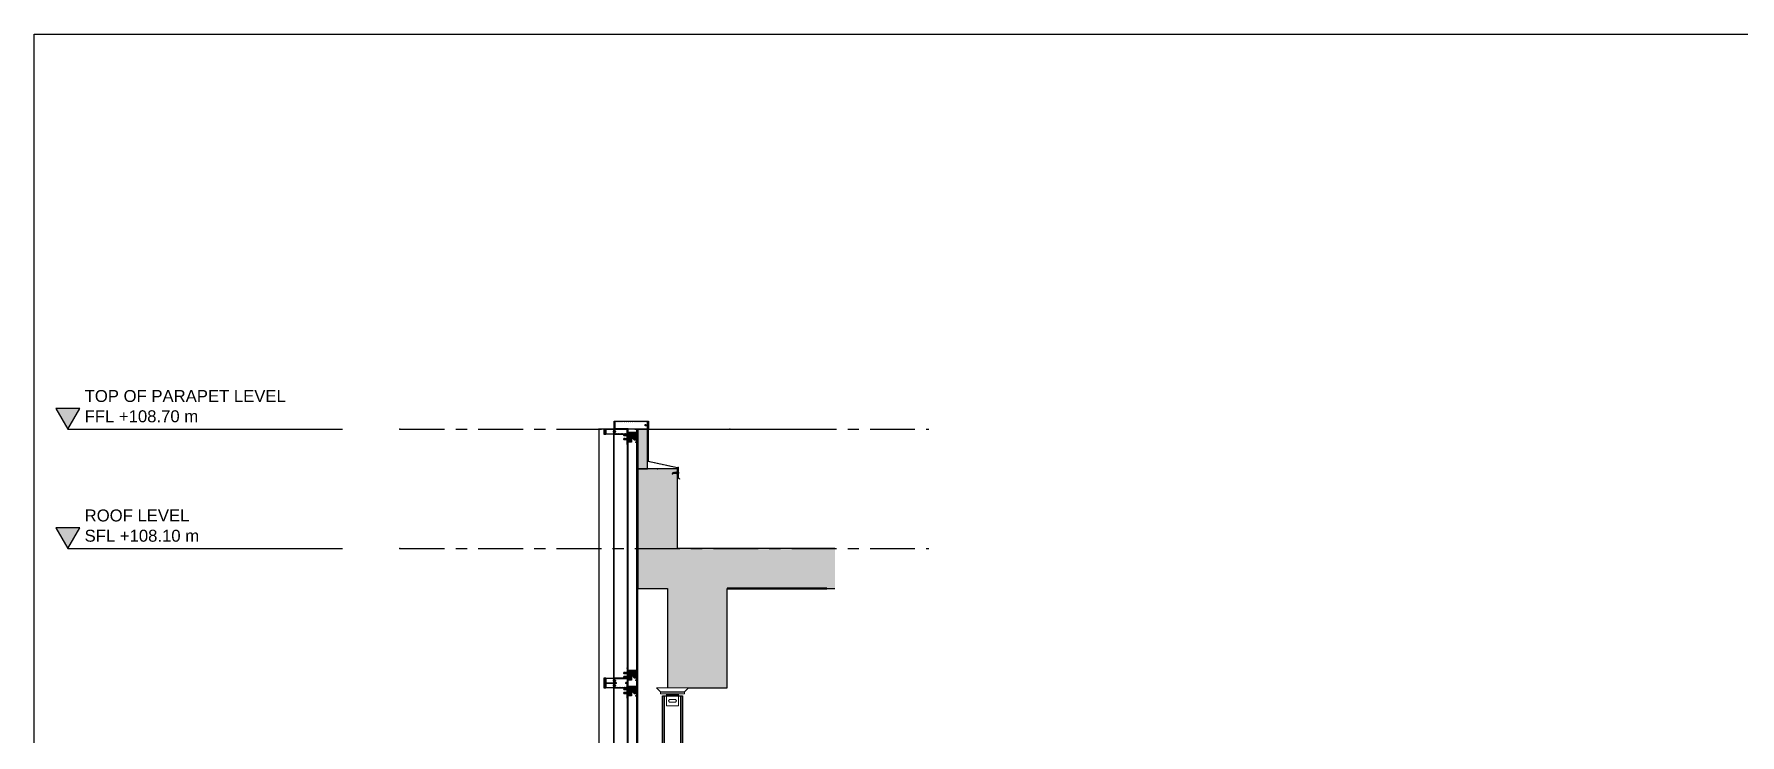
# Model space of a CAD drawing. Header units: millimetres. Extents: x -25371 to 2282244, y -90657 to 147824.
# Drawn here: x 2048211 to 2056782, y 1232 to 4751 of the extents above; entities that cross this region are included whole.
import ezdxf
from ezdxf.xclip import XClip

# ---------------------------------------------------------------- set-up
doc = ezdxf.new("R2010")
doc.units = ezdxf.units.MM
doc.header["$XCLIPFRAME"] = 0
doc.set_wipeout_variables(frame=1)
for name, pattern in [('CENTER', [50.8, 31.75, -6.35, 6.35, -6.35]), ('TA_GL_000.90000', [2.475, 0.9, -0.225, 0.225, -0.225, 0.9]), ('TA_HL_001.00000', [6.5, 3.55, -2.95])]:
    doc.linetypes.add(name, pattern=pattern)
for name, color, linetype in [('000 - 0_SYM_DWG_GRIDLINE_MAIN_COLOR_251', 7, 'Continuous'), ('000 - 0_SYM_DWG_LEVEL_MAIN_COLOR_2', 7, 'Continuous'), ('000 - 0_SYM_DWG_LEVEL_TEXT', 7, 'Continuous'), ('000 - CONCRETE_COL_CUT_COLOR_1', 7, 'Continuous'), ('000 - CONCRETE_COL_CUT_COLOR_5', 7, 'Continuous'), ('000 - CONCRETE_COL_HATCH_', 7, 'Continuous'), ('000 - CONCRETE_COL_MAIN_COLOR_1', 7, 'Continuous'), ('000 - CONCRETE_COL_WIPEOUT_', 7, 'Continuous'), ('000 - GRID', 7, 'CENTER'), ('000 - L I N E 0.1', 7, 'Continuous'), ('000 - STRUCTURE_STEEL_ACCESORIES_MAIN_COLOR_1', 7, 'Continuous'), ('000 - STRUCTURE_STEEL_FASTERN_MAIN_COLOR_2', 7, 'Continuous'), ('000 - STRUCTURE_STEEL_FRAMING_MAIN_COLOR_1', 7, 'Continuous'), ('000 - STRUCTURE_STEEL_FRAMING_SUB_COLOR_2', 7, 'Continuous'), ('000 - STRUCTURE_STEEL_FRAMING_WIPEOUT_', 7, 'Continuous'), ('010 - ASPG_ACCESSORIES_MAIN_COLOR_1', 7, 'Continuous'), ('010 - ASPG_ACCESSORIES_MAIN_COLOR_2', 7, 'Continuous'), ('010 - ASPG_ACCESSORIES_SUB_COLOR_2', 7, 'Continuous'), ('010 - ASPG_ACCESSORIES_SUB_COLOR_3', 7, 'Continuous'), ('010 - ASPG_ACCESSORIES_SYMBOL_', 7, 'Continuous'), ('010 - ASPG_ACCESSORIES_WIPEOUT_', 7, 'Continuous'), ('010 - ASPG_EXTR_MAIN_COLOR_2', 7, 'Continuous'), ('010 - ASPG_EXTR_WIPEOUT_', 7, 'Continuous'), ('010 - ASPG_FASTERN_MAIN_COLOR_1', 7, 'Continuous'), ('010 - ASPG_FASTERN_SUB_COLOR_2', 7, 'Continuous'), ('010 - ASPG_FASTERN_WIPEOUT_', 7, 'Continuous'), ('010 - ASPG_FLASHING_CUT_COLOR_3', 7, 'Continuous'), ('010 - ASPG_FLASHING_CUT_COLOR_4', 7, 'Continuous'), ('010 - ASPG_FLASHING_CUT_COLOR_5', 7, 'Continuous'), ('010 - ASPG_FLASHING_HATCH_', 7, 'Continuous'), ('010 - ASPG_FRAMING_CUT_COLOR_4', 7, 'Continuous'), ('010 - ASPG_FRAMING_HATCH_', 7, 'Continuous'), ('010 - ASPG_FRAMING_SUB_COLOR_2', 7, 'Continuous'), ('010 - ASPG_FRAMING_WIPEOUT_', 7, 'Continuous'), ('HATCH', 7, 'Continuous')]:
    doc.layers.add(name, color=color, linetype=linetype)
doc.layers.add('010 - ASPG_ACCESSORIES_DEF_SUB', color=7, linetype='Continuous', plot=False)
doc.layers.add('SCREW', color=7, linetype='Continuous', lineweight=5)
doc.layers.add('WALL-E', color=7, linetype='Continuous', lineweight=50)
doc.styles.add('Arial_1', font='arial.ttf', dxfattribs={"height": 400})
doc.styles.add('Cetury Gothic', font='swissl.ttf')
doc.styles.add('TA', font='', dxfattribs={"height": 4.5})
doc.styles.get('TA').set_extended_font_data('Cordia New')

# ---------------------------------------------------------------- blocks, each defined once
blk = doc.blocks.new('*U2175')
at = {"layer": '000 - CONCRETE_COL_HATCH_'}
h = blk.add_hatch(dxfattribs=at)
h.set_pattern_fill('AR-CONC', scale=0.04)
h.set_pattern_definition([(50, (-200760.248, -839906.8257), (7.28738676, -0.63756342), [0.762, -8.382]), (355, (-200760.248, -839906.826), (-1.40973686, 7.64227381), [0.6096, -6.705623367]), (100.4514447, (-200759.6405, -839906.879), (5.877649884, 7.004710076), [0.64760035, -7.123609784]), (46.1842, (-200760.248, -839904.794), (10.84316164, -1.68169312), [1.143, -12.573]), (96.6355576, (-200759.344, -839904.934), (9.49616536, 9.89704498), [0.97140093, -10.68542433]), (351.1841512, (-200760.248, -839904.794), (9.49616536, 9.89704498), [0.91439868, -10.05838928]), (21, (-200759.232, -839905.3017), (6.06457565, -4.090607927), [0.762, -8.382]), (326, (-200759.232, -839905.302), (2.472081134, 7.367518645), [0.6096, -6.7056]), (71.451445, (-200758.7264, -839905.6426), (8.53665677, 3.276910755), [0.64760035, -7.123597504]), (37.5, (-200760.2478, -839906.8257), (0.12354413, 3.382201555), [0, -6.62432, 0, -6.8072, 0, -6.731]), (7.5, (-200760.2478, -839906.8257), (2.6727865, 4.007222993), [0, -3.88112, 0, -6.47192, 0, -2.5654]), (327.5, (-200762.5135, -839906.8257), (5.423623807, -0.22914976), [0, -2.54, 0, -7.9248, 0, -10.5156]), (317.5, (-200763.5295, -839906.8257), (5.925167255, 1.017059641), [0, -3.302, 0, -5.26288, 0, -7.4676])])
h.paths.add_polyline_path([(0, 0), (292.4, 0), (292.4, 1100), (92.4, 1100), (92.4, 700), (-17657.6, 700), (-17657.6, 1100), (-17857.6, 1100), (-17857.6, 500), (-17707.7, 500), (-17707.7, 0), (-17407.7, 0), (-17407.7, 500), (-9307.7, 500), (-9307.7, 0), (-9007.7, 0), (-9007.7, 500), (-6007.7, 500), (-6007.7, 0), (-5707.7, 0), (-5707.7, 500), (-7.7, 500), (-7.7, 0)])
at = {"layer": '000 - CONCRETE_COL_CUT_COLOR_1', "color": 7, "lineweight": -2}
blk.add_lwpolyline([(0, 0), (292.4, 0), (292.4, 1100), (92.4, 1100), (92.4, 700), (-17657.6, 700), (-17657.6, 1100), (-17857.6, 1100), (-17857.6, 500), (-17707.7, 500), (-17707.7, 0), (-17407.7, 0), (-17407.7, 500), (-9307.7, 500), (-9307.7, 0), (-9007.7, 0), (-9007.7, 500), (-6007.7, 500), (-6007.7, 0), (-5707.7, 0), (-5707.7, 500), (-7.7, 500), (-7.7, 0), (-7.7, 0), (-7.7, 0), (-7.7, 0), (-7.7, 0), (-7.7, 0), (-7.7, 0), (-7.7, 0), (-7.7, 0), (-7.7, 0), (-7.7, 0), (-7.7, 0), (-7.7, 0), (-7.7, 0), (-7.7, 0), (-7.7, 0), (-7.7, 0), (-7.7, 0), (-7.7, 0), (-7.7, 0), (-7.7, 0), (-7.7, 0), (-7.7, 0), (-7.7, 0), (-7.7, 0), (-7.7, 0)], close=True, dxfattribs=at)
blk = doc.blocks.new('*U2177')
at = {"layer": '000 - CONCRETE_COL_HATCH_'}
h = blk.add_hatch(dxfattribs=at)
h.set_pattern_fill('AR-CONC', scale=0.04)
h.set_pattern_definition([(50, (100, -840506.8257), (7.28738676, -0.63756342), [0.762, -8.382]), (355, (100, -840506.826), (-1.40973686, 7.64227381), [0.6096, -6.70562337]), (100.4514447, (100.607, -840506.879), (5.877649884, 7.004710076), [0.64760035, -7.123609784]), (46.1842, (100, -840504.794), (10.84316164, -1.68169312), [1.143, -12.573]), (96.6355576, (100.904, -840504.934), (9.49616536, 9.89704498), [0.97140093, -10.68542433]), (351.1841512, (100, -840504.794), (9.49616536, 9.89704498), [0.91439868, -10.05838928]), (21, (101.016, -840505.3017), (6.06457565, -4.090607927), [0.762, -8.382]), (326, (101.016, -840505.302), (2.472081134, 7.367518645), [0.6096, -6.7056]), (71.451445, (101.5214, -840505.6426), (8.53665677, 3.276910755), [0.64760035, -7.123597504]), (37.5, (100, -840506.8257), (0.12354413, 3.382201555), [0, -6.62432, 0, -6.8072, 0, -6.731]), (7.5, (100, -840506.8257), (2.6727865, 4.007222993), [0, -3.88112, 0, -6.47192, 0, -2.5654]), (327.5, (97.7343, -840506.8257), (5.423623807, -0.22914976), [0, -2.54, 0, -7.9248, 0, -10.5156]), (317.5, (96.7183, -840506.8257), (5.925167255, 1.01705964), [0, -3.302, 0, -5.26288, 0, -7.4676])])
h.paths.add_polyline_path([(0, 0), (50, 0), (50, 200), (0, 200)])
at = {"layer": '000 - CONCRETE_COL_CUT_COLOR_1', "color": 7, "lineweight": -2}
blk.add_lwpolyline([(0, 0), (50, 0), (50, 200), (0, 200), (0, 200), (0, 200), (0, 200), (0, 200), (0, 200), (0, 200), (0, 200), (0, 200), (0, 200), (0, 200), (0, 200), (0, 200), (0, 200), (0, 200), (0, 200), (0, 200), (0, 200), (0, 200), (0, 200), (0, 200), (0, 200), (0, 200), (0, 200), (0, 200), (0, 200), (0, 200), (0, 200), (0, 200), (0, 200), (0, 200), (0, 200), (0, 200), (0, 200), (0, 200), (0, 200), (0, 200), (0, 200), (0, 200), (0, 200), (0, 200), (0, 200), (0, 200), (0, 200), (0, 200)], close=True, dxfattribs=at)
blk = doc.blocks.new('C-1-VS01-AR-2553-01 -B_20260628-154852_SECTION_A-1_ST')
at = {"layer": '000 - CONCRETE_COL_MAIN_COLOR_1', "color": 7}
blk.add_line((-11950, 108700), (-10857.8, 108700), dxfattribs=at)
at = {"layer": 'WALL-E', "color": 7}
for p in [(-11550.1, 107900), (-11050, 107900)]:
    blk.add_line(p, (-11250, 107900), dxfattribs=at)
at = {"layer": '000 - CONCRETE_COL_CUT_COLOR_5', "color": 7}
blk.add_blockref('*U2175', (5857.6, 107400), dxfattribs=at)
blk.add_blockref('*U2177', (-12000, 108500), dxfattribs=at)
blk = doc.blocks.new('*U2185')
at = {"color": 7}
for points in [[(-225, 0), (-175, 0), (-175, 5100), (-225, 5100)], [(60, 3780), (60, 3770), (-60, 3770), (-60, 3780), (-80, 3800), (80, 3800)]]:
    blk.add_wipeout(points, dxfattribs=at).dxf.layer = '000 - STRUCTURE_STEEL_FRAMING_WIPEOUT_'
at = {"layer": '000 - STRUCTURE_STEEL_FRAMING_MAIN_COLOR_1', "color": 7}
for points in [[(-225, 0), (-180, 0), (-180, 5100), (-225, 5100)], [(-180, 0), (-175, 0), (-175, 5100), (-180, 5100)]]:
    blk.add_lwpolyline(points, close=True, dxfattribs=at)
at = {"color": 7}
blk.add_wipeout([(60, 3780), (60, 3770), (-60, 3770), (-60, 3780), (-80, 3800), (80, 3800)], dxfattribs=at)
at = {"layer": '000 - STRUCTURE_STEEL_FASTERN_MAIN_COLOR_2', "color": 7, "lineweight": 0}
blk.add_lwpolyline([(60, 3780), (60, 3770), (-60, 3770), (-60, 3780), (-80, 3800), (80, 3800)], close=True, dxfattribs=at)
at = {"color": 7}
blk.add_wipeout([(-50, 40), (50, 40), (50, 3760), (-50, 3760)], dxfattribs=at)
at = {"layer": '000 - STRUCTURE_STEEL_ACCESORIES_MAIN_COLOR_1', "color": 7, "lineweight": 0}
for p, q in [((-30, 3710), (-30, 3770)), ((30, 3765), (-30, 3765)), ((30, 3710), (-30, 3710)), ((30, 3770), (30, 3710))]:
    blk.add_line(p, q, dxfattribs=at)
blk.add_lwpolyline([(-15.2, 3728.5), (-12.5, 3728), (12.5, 3728), (15.2, 3728.5), (17.4, 3730.1), (19, 3732.3), (19.5, 3735), (19, 3737.7), (17.4, 3739.9), (15.2, 3741.5), (12.5, 3742), (-12.5, 3742), (-15.2, 3741.5), (-17.4, 3739.9), (-19, 3737.7), (-19.5, 3735), (-19, 3732.3), (-17.4, 3730.1), (-15.2, 3728.5)], close=True, dxfattribs=at)
at = {"layer": '000 - STRUCTURE_STEEL_FASTERN_MAIN_COLOR_2', "color": 7}
blk.add_line((-60, 3780), (60, 3780), dxfattribs=at)
at = {"layer": '000 - STRUCTURE_STEEL_FRAMING_MAIN_COLOR_1', "color": 7}
for points in [[(-50, 3760), (-42, 3760), (-42, 40), (-50, 40)], [(42, 3760), (50, 3760), (50, 40), (42, 40)]]:
    blk.add_lwpolyline(points, close=True, dxfattribs=at)
at = {"layer": '000 - STRUCTURE_STEEL_FRAMING_SUB_COLOR_2', "color": 7}
blk.add_lwpolyline([(-42, 3760), (42, 3760), (42, 40), (-42, 40)], close=True, dxfattribs=at)
blk = doc.blocks.new('*U2186')
at = {"color": 7}
blk.add_wipeout([(5100, 67.8), (5100, 144.8), (0, 144.8), (0, 67.8)], dxfattribs=at).dxf.layer = '010 - ASPG_EXTR_WIPEOUT_'
at = {"layer": '010 - ASPG_EXTR_MAIN_COLOR_2', "color": 7}
blk.add_lwpolyline([(5100, 69.8), (5100, 144.8), (0, 144.8), (0, 69.8)], close=True, dxfattribs=at)
blk = doc.blocks.new('000_ASPG_TYP_FILES_20260218-010703_FRAME_EXTR_HONLIZONTAL')
at = {"layer": '010 - ASPG_FRAMING_HATCH_'}
h = blk.add_hatch(dxfattribs=at)
h.set_pattern_fill('ANSI32', scale=0.1)
edge = h.paths.add_edge_path()
edge.add_line((74.7, 2), (25, 2))
edge.add_line((25, 2), (25, 67))
edge.add_arc((24.7, 67), 0.3, 0, 90)
edge.add_line((24.7, 67.3), (0.3, 67.3))
edge.add_arc((0.3, 67), 0.3, 90, 180)
edge.add_line((0, 67), (0, 57.6))
edge.add_arc((0.3, 57.6), 0.3, 180, 270)
edge.add_line((0.3, 57.3), (1.7, 57.3))
edge.add_arc((1.7, 57.6), 0.3, 270, 360)
edge.add_line((2, 57.6), (2, 65))
edge.add_arc((2.3, 65), 0.3, 90, 180, ccw=False)
edge.add_line((2.3, 65.3), (22.7, 65.3))
edge.add_arc((22.7, 65), 0.3, 0, 90, ccw=False)
edge.add_line((23, 65), (23, 49))
edge.add_line((23, 49), (23.5, 48.5))
edge.add_line((23.5, 48.5), (23, 48))
edge.add_line((23, 48), (23, 22.3))
edge.add_line((23, 22.3), (23.5, 21.8))
edge.add_line((23.5, 21.8), (23, 21.3))
edge.add_line((23, 21.3), (23, 2.3))
edge.add_arc((22.7, 2.3), 0.3, -90, 0, ccw=False)
edge.add_line((22.7, 2), (2.3, 2))
edge.add_arc((2.3, 2.3), 0.3, 180, 270, ccw=False)
edge.add_line((2, 2.3), (2, 9.7))
edge.add_arc((1.7, 9.7), 0.3, 0, 90)
edge.add_line((1.7, 10), (0.3, 10))
edge.add_arc((0.3, 9.7), 0.3, 90, 180)
edge.add_line((0, 9.7), (0, 0.3))
edge.add_arc((0.3, 0.3), 0.3, 180, 270)
edge.add_line((0.3, 0), (74.7, 0))
at = {"layer": '010 - ASPG_ACCESSORIES_DEF_SUB', "color": 7}
for p in [(0, 67.3), (0, 57.3), (0, 10), (0, 10), (0, 0), (25, 67.3), (25, 67.3), (75, 2), (75, 0)]:
    blk.add_point(p, dxfattribs=at)
at = {"layer": '010 - ASPG_FRAMING_CUT_COLOR_4', "color": 7}
blk.add_line((75, 0.3), (75, 1.7), dxfattribs=at)
blk.add_lwpolyline([(74.7, 2), (25, 2), (25, 67, 0.414214), (24.7, 67.3), (0.3, 67.3, 0.414214), (0, 67), (0, 57.6, 0.414214), (0.3, 57.3), (1.7, 57.3, 0.414214), (2, 57.6), (2, 65, -0.414214), (2.3, 65.3), (22.7, 65.3, -0.414214), (23, 65), (23, 49), (23.5, 48.5), (23, 48), (23, 22.3), (23.5, 21.8), (23, 21.3), (23, 2.3, -0.414214), (22.7, 2), (2.3, 2, -0.414214), (2, 2.3), (2, 9.7, 0.414214), (1.7, 10), (0.3, 10, 0.414214), (0, 9.7), (0, 0.3, 0.414214), (0.3, 0), (74.7, 0)], format="xyb", dxfattribs=at)
for centre, start, end in [((0.3, 57.6), 180, 270), ((0.3, 9.7), 90, 180), ((0.3, 0.3), 180, 270), ((1.7, 57.6), 270, 0), ((1.7, 9.7), 0, 90), ((2.3, 65), 90, 180), ((2.3, 2.3), 180, 270), ((22.7, 2.3), 270, 0), ((74.7, 1.7), 0, 90), ((74.7, 0.3), 270, 0)]:
    blk.add_arc(centre, 0.3, start, end, dxfattribs=at)
blk = doc.blocks.new('PZG35-9D5')
at = {"layer": '010 - ASPG_FASTERN_MAIN_COLOR_1', "color": 7}
for p, q in [((-1.4, 0), (-1.4, -1.1)), ((0, 3.7), (0, -10.5)), ((1.4, 0), (1.4, -0.6)), ((-1.9, -1.4), (1.9, -0.9)), ((-1.9, -1.4), (-1.4, -1.1)), ((-1.9, -1.4), (-1.4, -1.7)), ((-1.9, -2.7), (1.9, -2.2)), ((-1.9, -2.7), (-1.4, -2.4)), ((-1.9, -2.7), (-1.4, -3)), ((-1.9, -4), (-1.4, -3.7)), ((-1.9, -4), (-1, -3.9)), ((-1.9, -4), (-1.4, -4.3)), ((-1.4, -1.1), (1.4, -0.6)), ((-1.4, -1.7), (1.4, -1.2)), ((-1.4, -1.7), (-1.4, -2.4)), ((-1.4, -2.4), (1.4, -1.9)), ((-1.4, -3), (1.4, -2.5)), ((-1.4, -3), (-1.4, -3.7)), ((-1.4, -3.7), (-0.8, -3.6)), ((-1.4, -4.3), (-1.4, -8.1)), ((-1.4, -4.3), (-1.2, -4.3)), ((0, -9.5), (-1.4, -8.1)), ((0, -9.5), (1.4, -8.1)), ((0.6, -3.3), (1.4, -3.2)), ((0.7, -3.7), (1.9, -3.5)), ((0.7, -3.9), (1.4, -3.8)), ((0.7, -4.6), (1.4, -4.5)), ((0.7, -5), (1.9, -4.8)), ((0.7, -5.2), (1.4, -5.1)), ((1.9, -0.9), (1.4, -0.6)), ((1.9, -0.9), (1.4, -1.2)), ((1.4, -1.2), (1.4, -1.9)), ((1.9, -2.2), (1.4, -1.9)), ((1.9, -2.2), (1.4, -2.5)), ((1.4, -2.5), (1.4, -3.2)), ((1.9, -3.5), (1.4, -3.2)), ((1.9, -3.5), (1.4, -3.8)), ((1.4, -3.8), (1.4, -4.5)), ((1.9, -4.8), (1.4, -4.5)), ((1.9, -4.8), (1.4, -5.1)), ((1.4, -5.1), (1.4, -8.1))]:
    blk.add_line(p, q, dxfattribs=at)
blk.add_lwpolyline([(0, -9.5), (0.7, -5.2), (0.7, -3.6, 0.417657), (0.4, -3.3, 0.108102), (-0.8, -3.6), (-1.4, -4.7)], format="xyb", dxfattribs=at)
blk = doc.blocks.new('*U2484')
at = {"layer": 'SCREW', "color": 7}
blk.add_lwpolyline([(3, 1.8, 0.09906), (0.8, 2.5), (0.8, 2.3), (-0.8, 2.3), (-0.8, 2.5, 0.09906), (-3, 1.8, 0.266588), (-3.5, 1), (-3.5, 0.2, 0.414214), (-3.3, 0), (3.3, 0, 0.414214), (3.5, 0.2), (3.5, 1, 0.266588)], format="xyb", close=True, dxfattribs=at)
blk.add_blockref('PZG35-9D5', (0, 0), dxfattribs=at)
blk = doc.blocks.new('000_ASPG_TYP_FILES_BK_FOR_ASPG_LOUVERS_SIDE_VIEW')
at = {"color": 7}
blk.add_point((0, 0), dxfattribs=at)
at = {"layer": '010 - ASPG_ACCESSORIES_MAIN_COLOR_1', "color": 7}
blk.add_line((2.8, -12.5), (2.8, 12.5), dxfattribs=at)
for points in [[(43.2, -12.5), (0.8, -12.5), (0.8, 12.5), (43.2, 12.5)], [(52.5, 12.5), (43.2, 12.5), (43.2, -12.5), (52.5, -12.5)]]:
    blk.add_lwpolyline(points, close=True, dxfattribs=at)
at = {"layer": '010 - ASPG_ACCESSORIES_SUB_COLOR_3', "color": 7}
for p, q in [((43.5, -12.5), (43.5, 12.5)), ((43.8, -12.5), (43.8, 12.5)), ((44.3, -12.5), (44.3, 12.5)), ((45, -12.5), (45, 12.5)), ((45.8, -12.5), (45.8, 12.5)), ((46.7, -12.5), (46.7, 12.5)), ((47.6, -12.5), (47.6, 12.5)), ((48.6, -12.5), (48.6, 12.5)), ((50.6, -12.5), (50.6, 12.5)), ((51.4, -12.5), (51.4, 12.5)), ((52.1, -12.5), (52.1, 12.5)), ((52.5, -12.5), (52.5, 12.5))]:
    blk.add_line(p, q, dxfattribs=at)
at = {"layer": 'SCREW', "color": 7, "rotation": 270}
blk.add_blockref('*U2484', (2.8, 0), dxfattribs=at)
blk = doc.blocks.new('A$C57452C2B')
at = {"layer": '010 - ASPG_FASTERN_MAIN_COLOR_1', "color": 7}
for p, q in [((0.003, 0.0005), (0.003, 0.004)), ((0.01, 0), (0.004, 0)), ((0.007, 0.031), (0.0045, 0.021)), ((0.005, 0.0005), (0.005, 0.004)), ((0.009, 0.0005), (0.009, 0.004)), ((0.011, 0.0005), (0.011, 0.004))]:
    blk.add_line(p, q, dxfattribs=at)
for points in [[(0.014, 0.005), (0.014, 0.006), (0, 0.006), (0, 0.005), (0.003, 0.004), (0.011, 0.004)], [(0.0045, 0.021), (0.0045, 0.028), (0.007, 0.031), (0.0095, 0.028), (0.0095, 0.021)]]:
    blk.add_lwpolyline(points, close=True, dxfattribs=at)
for centre, radius, start, end in [((0.004, 0.0013), 0.00125, 216.8699, 323.1301), ((0.007, 0.0043), 0.00425, 241.92751, 298.07249), ((0.01, 0.0013), 0.00125, 216.8699, 323.1301)]:
    blk.add_arc(centre, radius, start, end, dxfattribs=at)
at = {"layer": '010 - ASPG_FASTERN_SUB_COLOR_2', "color": 7}
for p in [(0.0095, 0.021), (0.0045, 0.021)]:
    blk.add_line(p, (0.0045, 0.0197), dxfattribs=at)
for points in [[(0.0045, 0.0167, 0.666667), (0.0045, 0.0182), (0.0095, 0.0195, 0.666667), (0.0095, 0.018)], [(0.0045, 0.0152, 0.666667), (0.0045, 0.0167), (0.0095, 0.018, 0.666667), (0.0095, 0.0165)], [(0.0045, 0.0137, 0.666667), (0.0045, 0.0152), (0.0095, 0.0165, 0.666667), (0.0095, 0.015)], [(0.0045, 0.0122, 0.666667), (0.0045, 0.0137), (0.0095, 0.015, 0.666667), (0.0095, 0.0135)], [(0.0045, 0.0107, 0.666667), (0.0045, 0.0122), (0.0095, 0.0135, 0.666667), (0.0095, 0.012)], [(0.0045, 0.0092, 0.666667), (0.0045, 0.0107), (0.0095, 0.012, 0.666667), (0.0095, 0.0105)], [(0.0045, 0.0077, 0.666667), (0.0045, 0.0092), (0.0095, 0.0105, 0.666667), (0.0095, 0.009)], [(0.0045, 0.0062, 0.666667), (0.0045, 0.0077), (0.0095, 0.009, 0.666667), (0.0095, 0.0075)], [(0.0047, 0.006, 0.091189), (0.0045, 0.0062), (0.0095, 0.0075, 0.666667), (0.0095, 0.006)]]:
    blk.add_lwpolyline(points, format="xyb", dxfattribs=at)
for centre, start, end in [((0.0042, 0.0189), 292.61986, 67.38014), ((0.0098, 0.0203), 112.61986, 247.38014)]:
    blk.add_arc(centre, 0.000812, start, end, dxfattribs=at)
blk = doc.blocks.new('A$C6d2a724f')
at = {"color": 7}
blk.add_wipeout([(-3.7, 6.3), (3.7, 6.3), (7.3, 0), (3.7, -6.3), (-3.7, -6.3), (-7.3, 0)], dxfattribs=at).dxf.layer = '010 - ASPG_FASTERN_MAIN_COLOR_1'
at = {"layer": '010 - ASPG_FASTERN_MAIN_COLOR_1', "color": 7}
blk.add_lwpolyline([(-3.7, 6.3), (3.7, 6.3), (7.3, 0), (3.7, -6.3), (-3.7, -6.3), (-7.3, 0)], close=True, dxfattribs=at)
at = {"layer": '010 - ASPG_FASTERN_SUB_COLOR_2', "color": 7}
for radius in [6.33, 3.96]:
    blk.add_circle((0, 0), radius, dxfattribs=at)
blk = doc.blocks.new('A$Cb3d6a647')
at = {"color": 7}
blk.add_wipeout([(0, -50), (0, -50), (0, 0), (40, 0), (40, -40), (33.7, -40), (28.7, -35), (28.7, -25), (27.4, -21.8), (24.2, -20.5), (21, -21.8), (19.7, -25), (19.7, -50)], dxfattribs=at).dxf.layer = '010 - ASPG_FASTERN_WIPEOUT_'
at = {"layer": 'HATCH'}
h = blk.add_hatch(dxfattribs=at)
h.set_pattern_fill('DOTS', scale=0.5)
h.paths.add_polyline_path([(3, 0), (3, -8), (4, -8), (5, -11), (8.5, -11, -0.236068), (9, -12), (9, -19), (5, -19), (4, -22), (3, -22), (3, -28), (4, -28), (5, -31), (8.5, -31, -0.236068), (9, -32), (9, -39), (5, -39), (4, -42), (3, -42), (3, -50), (19.7, -50), (19.7, -25, -1), (28.7, -25), (28.7, -35), (33.7, -40), (40, -40), (40, 0)])
at = {"color": 7}
blk.add_point((40, -50), dxfattribs=at)
at = {"layer": '010 - ASPG_ACCESSORIES_MAIN_COLOR_1', "color": 7}
blk.add_lwpolyline([(0, 0), (3, 0), (3, -50), (0, -50)], close=True, dxfattribs=at)
at = {"layer": '010 - ASPG_ACCESSORIES_MAIN_COLOR_2', "color": 7}
blk.add_lwpolyline([(0, 0), (40, 0), (40, -40), (33.7, -40), (28.7, -35), (28.7, -25, 1), (19.7, -25), (19.7, -50), (0, -50)], format="xyb", close=True, dxfattribs=at)
at = {"color": 7, "extrusion": (0, 0, -1), "xscale": 1000, "yscale": 1000, "zscale": -1000, "rotation": 270}
for p in [(-9, -8), (-9, -28)]:
    blk.add_blockref('A$C57452C2B', p, dxfattribs=at)
at = {"color": 7}
blk.add_blockref('A$C6d2a724f', (24.2, -25), dxfattribs=at)
blk = doc.blocks.new('*U2187')
at = {"color": 7}
blk.add_wipeout([(1250, 2), (25, 2), (25, 67.3), (1250, 67.3)], dxfattribs=at).dxf.layer = '010 - ASPG_FRAMING_WIPEOUT_'
at = {"layer": '010 - ASPG_FRAMING_SUB_COLOR_2', "color": 7}
blk.add_lwpolyline([(1250, 2), (25, 2), (25, 67.3), (1250, 67.3)], close=True, dxfattribs=at)
at = {"color": 7, "rotation": 90}
for p in [(12.5, 67.3), (1262.5, 67.3)]:
    blk.add_blockref('000_ASPG_TYP_FILES_BK_FOR_ASPG_LOUVERS_SIDE_VIEW', p, dxfattribs=at)
at = {"color": 7}
blk.add_blockref('000_ASPG_TYP_FILES_20260218-010703_FRAME_EXTR_HONLIZONTAL', (0, 0), dxfattribs=at)
at = {"color": 7, "xscale": -1}
blk.add_blockref('000_ASPG_TYP_FILES_20260218-010703_FRAME_EXTR_HONLIZONTAL', (1275, 0), dxfattribs=at)
at = {"color": 7, "rotation": 270}
for p in [(65, 0), (1260, 0)]:
    blk.add_blockref('A$Cb3d6a647', p, dxfattribs=at)
blk = doc.blocks.new('*U2260')
at = {"layer": '000 - 0_SYM_DWG_LEVEL_MAIN_COLOR_2'}
blk.add_hatch(color=7, dxfattribs=at).paths.add_polyline_path([(-80.41, 5.18), (-83.4, 0), (-86.39, 5.18)])
at = {"color": 7}
blk.add_point((0, 0), dxfattribs=at)
at = {"layer": '000 - 0_SYM_DWG_GRIDLINE_MAIN_COLOR_251', "color": 7}
blk.add_lwpolyline([(-83.4, 0), (-23.4, 0), (-18.9, 0), (-14.4, 0)], dxfattribs=at)
at = {"layer": '000 - 0_SYM_DWG_LEVEL_MAIN_COLOR_2', "color": 7, "lineweight": 25}
for p, q in [((-80.41, 5.18), (-86.39, 5.18)), ((-86.39, 5.18), (-83.4, 0)), ((-83.4, 0), (-80.41, 5.18))]:
    blk.add_line(p, q, dxfattribs=at)
at = {"layer": '000 - 0_SYM_DWG_LEVEL_TEXT', "color": 7, "style": 'Arial_1'}
for tag, p in [('LV_NAME_1', (-79.18, 11.92)), ('LV_NAME_2', (-79.19, 6.83)), ('LV_NAME_3', (-79.2, 1.74))]:
    blk.add_attdef(tag, p, '', height=3, dxfattribs=at)
blk = doc.blocks.new('*U2237')
at = {"layer": '000 - 0_SYM_DWG_GRIDLINE_MAIN_COLOR_251', "color": 7, "linetype": 'ByBlock', "ltscale": 5}
blk.add_line((20, 0), (-33.15, 0), dxfattribs=at)
at = {"layer": '000 - 0_SYM_DWG_GRIDLINE_MAIN_COLOR_251', "color": 7}
for p in [(-13.15, 0), (0, 0)]:
    blk.add_point(p, dxfattribs=at)
at = {"color": 7, "style": 'TA', "flags": 1}
blk.add_attdef('LOCATION', (6, -6), '', height=4.5, rotation=270, dxfattribs=at)
blk = doc.blocks.new('C-1-VS01_REV00_20260628-190442_SECTION_A-1_DIMS')
at = {"color": 7, "xscale": 20, "yscale": 20, "zscale": 20}
for p, values in [((-13194.8, 108700), {'LV_NAME_2': 'TOP OF PARAPET LEVEL', 'LV_NAME_3': 'FFL +108.70 m'}), ((-13194.8, 108100), {'LV_NAME_2': 'ROOF LEVEL', 'LV_NAME_3': 'SFL +108.10 m'})]:
    blk.add_blockref('*U2260', p, dxfattribs=at).add_auto_attribs(values)
at = {"layer": '000 - GRID', "color": 7, "linetype": 'TA_GL_000.90000', "xscale": 50.00000000000004, "yscale": 50.00000000000004, "zscale": 50.00000000000004, "rotation": 180}
for p in [(-12194.8, 108700), (-12194.8, 108100)]:
    blk.add_blockref('*U2237', p, dxfattribs=at)
blk = doc.blocks.new('A$C09BF45C0')
at = {"layer": '010 - ASPG_ACCESSORIES_SUB_COLOR_3', "color": 7}
for p, q in [((0, 0.019), (0, 0.0195)), ((0.009, 0.0195), (0, 0.0195)), ((0.009, 0.019), (0, 0.019)), ((0.002, 0.019), (0.0025, 0.0172)), ((0.002, 0.0164), (0.007, 0.0175)), ((0.002, 0.0144), (0.007, 0.0155)), ((0.002, 0.0124), (0.007, 0.0135)), ((0.002, 0.0104), (0.007, 0.0115)), ((0.002, 0.0084), (0.0043, 0.0089)), ((0.002, 0.0064), (0.0033, 0.0067)), ((0.002, 0.0044), (0.0027, 0.0046)), ((0.0025, 0.0169), (0.0025, 0.0172)), ((0.0025, 0.0149), (0.0025, 0.0161)), ((0.0025, 0.0129), (0.0025, 0.0141)), ((0.0025, 0.0109), (0.0025, 0.0121)), ((0.0025, 0.0089), (0.0025, 0.0101)), ((0.0025, 0.0069), (0.0025, 0.0081)), ((0.0025, 0.0049), (0.0025, 0.0061)), ((0.0025, 0.0024), (0.0025, 0.0041)), ((0.0025, 0.0024), (0.0045, 0)), ((0.0039, 0.0207), (0.0039, 0.02)), ((0.0039, 0.02), (0.0051, 0.02)), ((0.0045, 0), (0.0065, 0.0081)), ((0.0045, 0), (0.0065, 0.0024)), ((0.0051, 0.02), (0.0051, 0.0207)), ((0.0057, 0.0092), (0.007, 0.0095)), ((0.0065, 0.0081), (0.0057, 0.0015)), ((0.0064, 0.0074), (0.007, 0.0075)), ((0.0065, 0.0158), (0.0065, 0.017)), ((0.0065, 0.0138), (0.0065, 0.015)), ((0.0065, 0.0118), (0.0065, 0.013)), ((0.0065, 0.0098), (0.0065, 0.011)), ((0.0065, 0.0078), (0.0065, 0.009)), ((0.0065, 0.0024), (0.0065, 0.007)), ((0.0065, 0.0058), (0.0065, 0.007)), ((0.0065, 0.0038), (0.0065, 0.005)), ((0.0066, 0.0177), (0.007, 0.019)), ((0.009, 0.019), (0.009, 0.0195))]:
    blk.add_line(p, q, dxfattribs=at)
for points in [[(0.0025, 0.0169), (0.0065, 0.0178, 0.222712), (0.007, 0.0175, -0.168799), (0.0065, 0.017), (0.0025, 0.0161, -0.16927), (0.002, 0.0164, 0.183704)], [(0.0025, 0.0149), (0.0065, 0.0158, 0.222712), (0.007, 0.0155, -0.168799), (0.0065, 0.015), (0.0025, 0.0141, -0.16927), (0.002, 0.0144, 0.183704)], [(0.0025, 0.0129), (0.0065, 0.0138, 0.222712), (0.007, 0.0135, -0.168799), (0.0065, 0.013), (0.0025, 0.0121, -0.16927), (0.002, 0.0124, 0.183704)], [(0.0025, 0.0109), (0.0065, 0.0118, 0.222712), (0.007, 0.0115, -0.168799), (0.0065, 0.011), (0.0025, 0.0101, -0.16927), (0.002, 0.0104, 0.183704)]]:
    blk.add_lwpolyline(points, format="xyb", close=True, dxfattribs=at)
for points in [[(0.0041, 0.0085), (0.0025, 0.0081, -0.16927), (0.002, 0.0084, 0.183704), (0.0025, 0.0089), (0.0065, 0.0098, 0.222712), (0.007, 0.0095, -0.168799), (0.0065, 0.009), (0.0061, 0.009)], [(0.0032, 0.0063), (0.0025, 0.0061, -0.16927), (0.002, 0.0064, 0.183704), (0.0025, 0.0069), (0.0035, 0.0071)], [(0.0027, 0.0042), (0.0025, 0.0041, -0.16927), (0.002, 0.0044, 0.183704), (0.0025, 0.0049)], [(0.0065, 0.0077), (0.0065, 0.0078, 0.222712), (0.007, 0.0075, -0.168799), (0.0065, 0.007), (0.0064, 0.007)]]:
    blk.add_lwpolyline(points, format="xyb", dxfattribs=at)
blk.add_lwpolyline([(0.0025, 0.0049), (0.0028, 0.0049)], dxfattribs=at)
for centre, radius, start, end in [((0.0045, 0.0117), 0.00904, 60.13717, 119.86283), ((0.0176, 0.0018), 0.0151, 151.14129, 177.54213), ((0.0052, 0.008), 0.00131, 2.4501, 128.82845)]:
    blk.add_arc(centre, radius, start, end, dxfattribs=at)
at = {"layer": '010 - ASPG_ACCESSORIES_SUB_COLOR_3', "color": 7, "insert": (0.005, 0.0067), "char_height": 0.001, "width": 0.059684, "attachment_point": 2, "style": 'Cetury Gothic'}
blk.add_mtext('\\A1;{\\H0.7x;\\S3/4;\\H1.429x;" }', dxfattribs=at)
blk = doc.blocks.new('000 - SELF_DRILLING_NO8.')
at = {"layer": '000 - L I N E 0.1', "color": 7, "xscale": 1000, "yscale": 1000, "zscale": 1000, "rotation": 90}
blk.add_blockref('A$C09BF45C0', (19, -4.5), dxfattribs=at)
blk = doc.blocks.new('*U2255')
at = {"layer": '010 - ASPG_ACCESSORIES_MAIN_COLOR_2', "color": 7}
blk.add_lwpolyline([(-0.0029, 0.0013), (-0.0027, 0.0017, -0.57735), (-0.0025, 0.0017), (-0.0023, 0.0013), (-0.0018, 0.0013), (-0.0015, 0.0017, -0.57735), (-0.0014, 0.0017), (-0.0011, 0.0013), (-0.0006, 0.0013), (-0.0004, 0.0017, -0.57735), (-0.0002, 0.0017), (0, 0.0014), (0, 0.0029, -0.049876), (0.0015, 0.0028, -0.129377), (0.0022, 0, -0.129377), (0.0015, -0.0028, -0.049876), (0, -0.0029), (0, -0.0013), (0, -0.0013), (-0.0006, -0.0013), (-0.0008, -0.0017, -0.577351), (-0.0009, -0.0017), (-0.0012, -0.0013), (-0.0017, -0.0013), (-0.0019, -0.0017, -0.577351), (-0.0021, -0.0017), (-0.0023, -0.0013), (-0.0029, -0.0013), (-0.0031, -0.0017, -0.57735), (-0.0033, -0.0017)], format="xyb", dxfattribs=at)
at = {"layer": '010 - ASPG_ACCESSORIES_SUB_COLOR_2', "color": 7}
for p, q in [((-0.0033, -0.0025), (-0.0033, 0.0025)), ((-0.0029, 0.0013), (-0.0033, 0.0013)), ((-0.0029, -0.0013), (-0.0033, 0.0007)), ((-0.0018, 0.0013), (-0.0023, 0.0013)), ((-0.0006, 0.0013), (-0.0011, 0.0013)), ((0, 0.0029), (0, -0.0029)), ((0.0015, 0.0028), (0.0015, -0.0028)), ((0.0015, 0.0004), (0.0015, -0.0004)), ((0.0022, 0.0004), (0.0015, 0.0004)), ((-0.0033, -0.0017), (-0.0033, -0.0016)), ((-0.0031, -0.0017), (-0.0029, -0.0013)), ((-0.0023, -0.0013), (-0.0029, -0.0013)), ((-0.0012, -0.0013), (-0.0017, -0.0013)), ((0, -0.0013), (-0.0006, -0.0013)), ((0.0015, -0.0004), (0.0022, -0.0004))]:
    blk.add_line(p, q, dxfattribs=at)
for points in [[(-0.0021, -0.0017), (-0.0023, -0.0013), (-0.0029, 0.0013), (-0.0027, 0.0017, -0.57735), (-0.0025, 0.0017), (-0.0023, 0.0013), (-0.0017, -0.0013), (-0.0019, -0.0017, -0.57)], [(-0.0009, -0.0017), (-0.0012, -0.0013), (-0.0018, 0.0013), (-0.0015, 0.0017, -0.57735), (-0.0014, 0.0017), (-0.0011, 0.0013), (-0.0006, -0.0013), (-0.0008, -0.0017, -0.57)]]:
    blk.add_lwpolyline(points, format="xyb", close=True, dxfattribs=at)
blk.add_lwpolyline([(0, -0.0013), (0, -0.0013), (-0.0006, 0.0013), (-0.0004, 0.0017, -0.57735), (-0.0002, 0.0017), (0, 0.0014)], format="xyb", dxfattribs=at)
for centre, radius, start, end in [((0, -0.0044), 0.00734, 78.57881, 90), ((-0.0034, 0), 0.00561, 0, 29.48713), ((-0.0034, 0), 0.00561, 330.51287, 0), ((-0.0032, -0.0016), 0.0000944, 210, 330), ((0, 0.0044), 0.00734, 270, 281.42119)]:
    blk.add_arc(centre, radius, start, end, dxfattribs=at)
at = {"color": 7}
blk.add_wipeout([(-0.002, 0.0025), (-0.002, -0.0025), (-0.008, -0.0025), (-0.008, -0.0041), (-0.0148, -0.0025), (-0.0148, -0.0019), (-0.016, -0.0019), (-0.016, -0.0025), (-0.0173, -0.0025), (-0.0173, -0.0019), (-0.0185, -0.0019), (-0.0185, -0.0025), (-0.0198, -0.0025), (-0.0198, -0.0019), (-0.021, -0.0019), (-0.021, -0.0025), (-0.0223, -0.0025), (-0.0235, -0.0012), (-0.0235, -0.0005), (-0.0093, -0.0005), (-0.0093, 0.0005), (-0.0235, 0.0005), (-0.0235, 0.0013), (-0.0223, 0.0025), (-0.021, 0.0025), (-0.021, 0.0019), (-0.0198, 0.0019), (-0.0198, 0.0025), (-0.0185, 0.0025), (-0.0185, 0.0019), (-0.0173, 0.0019), (-0.0173, 0.0025), (-0.016, 0.0025), (-0.016, 0.0019), (-0.0148, 0.0019), (-0.0148, 0.0025), (-0.008, 0.0041), (-0.008, 0.0025)], dxfattribs=at).dxf.layer = '010 - ASPG_ACCESSORIES_WIPEOUT_'
blk.add_point((-0.0275, -0.0041), dxfattribs=at)
at = {"layer": '010 - ASPG_ACCESSORIES_MAIN_COLOR_2', "color": 7}
blk.add_lwpolyline([(-0.002, 0.0025), (-0.002, -0.0025), (-0.008, -0.0025), (-0.008, -0.0041), (-0.0148, -0.0025), (-0.0148, -0.0019), (-0.016, -0.0019), (-0.016, -0.0025), (-0.0173, -0.0025), (-0.0173, -0.0019), (-0.0185, -0.0019), (-0.0185, -0.0025), (-0.0198, -0.0025), (-0.0198, -0.0019), (-0.021, -0.0019), (-0.021, -0.0025), (-0.0223, -0.0025), (-0.0235, -0.0012), (-0.0235, -0.0005), (-0.0093, -0.0005), (-0.0093, 0.0005), (-0.0235, 0.0005), (-0.0235, 0.0013), (-0.0223, 0.0025), (-0.021, 0.0025), (-0.021, 0.0019), (-0.0198, 0.0019), (-0.0198, 0.0025), (-0.0185, 0.0025), (-0.0185, 0.0019), (-0.0173, 0.0019), (-0.0173, 0.0025), (-0.016, 0.0025), (-0.016, 0.0019), (-0.0148, 0.0019), (-0.0148, 0.0025), (-0.008, 0.0041), (-0.008, 0.0025), (-0.002, 0.0025)], close=True, dxfattribs=at)
at = {"layer": '010 - ASPG_ACCESSORIES_SUB_COLOR_2', "color": 7}
for p, q in [((-0.0093, 0.0005), (-0.0235, 0.0005)), ((-0.0198, 0.0019), (-0.021, 0.0019)), ((-0.0173, 0.0019), (-0.0185, 0.0019)), ((-0.0148, 0.0019), (-0.016, 0.0019)), ((-0.008, 0.0041), (-0.0148, 0.0025)), ((-0.0148, 0.0025), (-0.002, 0.0025)), ((-0.0148, 0.0005), (-0.0148, 0.0025)), ((-0.0093, -0.0005), (-0.0093, 0.0005)), ((-0.008, 0.0025), (-0.008, 0.0041)), ((-0.0198, -0.0019), (-0.021, -0.0019)), ((-0.0173, -0.0019), (-0.0185, -0.0019)), ((-0.0148, -0.0019), (-0.016, -0.0019)), ((-0.0148, -0.0025), (-0.0148, -0.0005)), ((-0.002, -0.0025), (-0.0148, -0.0025)), ((-0.008, -0.0041), (-0.0148, -0.0025)), ((-0.008, -0.0041), (-0.008, -0.0025))]:
    blk.add_line(p, q, dxfattribs=at)
for points in [[(-0.0235, 0.0005), (-0.0235, 0.0013), (-0.0223, 0.0025), (-0.021, 0.0025), (-0.021, 0.0005)], [(-0.0198, 0.0005), (-0.0198, 0.0025), (-0.0185, 0.0025), (-0.0185, 0.0005)], [(-0.0173, 0.0005), (-0.0173, 0.0025), (-0.016, 0.0025), (-0.016, 0.0005)], [(-0.0093, -0.0005), (-0.0235, -0.0005)], [(-0.021, -0.0005), (-0.021, -0.0025), (-0.0223, -0.0025), (-0.0235, -0.0012), (-0.0235, -0.0005)], [(-0.0185, -0.0005), (-0.0185, -0.0025), (-0.0198, -0.0025), (-0.0198, -0.0005)], [(-0.016, -0.0005), (-0.016, -0.0025), (-0.0173, -0.0025), (-0.0173, -0.0005)]]:
    blk.add_lwpolyline(points, dxfattribs=at)
at = {"layer": '010 - ASPG_ACCESSORIES_SYMBOL_', "color": 7}
blk.add_line((0.0046, 0), (-0.0288, 0), dxfattribs=at)
blk = doc.blocks.new('*U2316')
at = {"layer": '010 - ASPG_FLASHING_HATCH_'}
h = blk.add_hatch(dxfattribs=at)
h.set_pattern_fill('ANSI32', scale=0.03)
h.set_pattern_definition([(45, (50, 0), (-1.010279, 1.010279), []), (45, (50.6735, 0), (-1.010279, 1.010279), [])])
h.paths.add_polyline_path([(104, 0), (102, 0), (102, 38), (-65.3, 38), (-65.3, 0), (-67.3, 0), (-67.3, 40), (104, 40)])
h = blk.add_hatch(dxfattribs=at)
h.set_pattern_fill('ANSI32', scale=0.03)
h.set_pattern_definition([(45, (0, 0), (-1.01028, 1.01028), []), (45, (0.6735, 0), (-1.01028, 1.01028), [])])
edge = h.paths.add_edge_path()
edge.add_line((-65.3, 20), (-65.3, 2))
edge.add_arc((-63.3, 2), 2, 180, 270)
edge.add_line((-63.3, 0), (0, 0))
edge.add_line((0, 0), (0, -10))
edge.add_line((0, -10), (2, -10))
edge.add_line((2, -10), (2, 0))
edge.add_arc((0, 0), 2, 0, 90)
edge.add_line((0, 2), (-63.3, 2))
edge.add_line((-63.3, 2), (-63.3, 20))
edge.add_line((-63.3, 20), (-65.3, 20))
h = blk.add_hatch(dxfattribs=at)
h.set_pattern_fill('ANSI32', scale=0.03)
h.set_pattern_definition([(45, (50, 17), (-10.1028, 10.1028), []), (45, (56.735, 17), (-10.1028, 10.1028), [])])
edge = h.paths.add_edge_path()
edge.add_line((253, -243), (260.7, -249.4))
edge.add_line((260.7, -249.4), (259.4, -251))
edge.add_line((259.4, -251), (251, -243.9))
edge.add_line((251, -243.9), (251, -196))
edge.add_arc((250, -196), 1, 360, 450)
edge.add_line((250, -195), (103, -163))
edge.add_arc((103, -160), 3, 180, 270, ccw=False)
edge.add_line((100, -160), (100, 38))
edge.add_line((100, 38), (102, 38))
edge.add_line((102, 38), (102, -160))
edge.add_arc((103, -160), 1, 180, 270)
edge.add_line((103, -161), (250, -193))
edge.add_arc((250, -196), 3, 0, 90, ccw=False)
edge.add_line((253, -196), (253, -243))
at = {"color": 7}
blk.add_point((150, -200), dxfattribs=at)
at = {"layer": '010 - ASPG_FLASHING_CUT_COLOR_3', "color": 7}
blk.add_lwpolyline([(104, 0), (102, 0), (102, 38), (-65.3, 38), (-65.3, 0), (-67.3, 0), (-67.3, 40), (104, 40)], close=True, dxfattribs=at)
at = {"layer": '010 - ASPG_FLASHING_CUT_COLOR_4', "color": 7}
blk.add_lwpolyline([(-65.3, 20), (-65.3, 2, 0.414214), (-63.3, 0), (0, 0), (0, -10), (2, -10), (2, 0, 0.414214), (0, 2), (-63.3, 2), (-63.3, 20)], format="xyb", close=True, dxfattribs=at)
at = {"layer": '010 - ASPG_FLASHING_CUT_COLOR_5', "color": 7}
blk.add_lwpolyline([(253, -243), (260.7, -249.4), (259.4, -251), (251, -243.9), (251, -196, 0.414214), (250, -195), (103, -163, -0.414214), (100, -160), (100, 38), (102, 38), (102, -160, 0.414214), (103, -161), (250, -193, -0.414214), (253, -196)], format="xyb", close=True, dxfattribs=at)
at = {"color": 7, "rotation": 180}
blk.add_blockref('000 - SELF_DRILLING_NO8.', (104, 20), dxfattribs=at)
at = {"layer": '000 - L I N E 0.1', "color": 7, "xscale": 1000, "yscale": 1000, "zscale": 1000}
blk.add_blockref('*U2255', (253, -219.5), dxfattribs=at)
at = {"color": 7}
blk.add_point((253, -193), dxfattribs=at)

msp = doc.modelspace()

# ---------------------------------------------------------------- block references
at = {"color": 7}
ref = msp.add_blockref('C-1-VS01-AR-2553-01 -B_20260628-154852_SECTION_A-1_ST', (2063243.619, -105932.817), dxfattribs=at)
XClip(ref).set_block_clipping_path([(-12667.2455310121, 102515.4135973296), (-11008.757759759, 109046.5169843338)])

# ---------------------------------------------------------------- next in the draw order: block references
msp.add_blockref('*U2185', (2051418.619, -2332.817), dxfattribs=at)

# ---------------------------------------------------------------- next in the draw order: block references
at = {"color": 7, "linetype": 'TA_HL_001.00000', "xscale": -1, "yscale": -1, "rotation": 270}
msp.add_blockref('*U2186', (2051193.619, -2332.817), dxfattribs=at)

# ---------------------------------------------------------------- next in the draw order: block references
msp.add_blockref('*U2187', (2051193.619, 217.183), dxfattribs=at)

# ---------------------------------------------------------------- next in the draw order: block references
msp.add_blockref('*U2187', (2051193.619, 1492.183), dxfattribs=at)

# ---------------------------------------------------------------- next in the draw order: block references
at = {"color": 7}
msp.add_blockref('C-1-VS01_REV00_20260628-190442_SECTION_A-1_DIMS', (2063243.619, -105932.817), dxfattribs=at)

# ---------------------------------------------------------------- next in the draw order: block references
msp.add_blockref('*U2316', (2051193.619, 2767.183), dxfattribs=at)

# ---------------------------------------------------------------- next in the draw order: linework, layer by layer
msp.add_lwpolyline([(2048211.079, 4751.332), (2063711.079, 4751.332), (2063711.079, -4128.668), (2048211.079, -4128.668)], close=True, dxfattribs=at)

doc.saveas('drawing.dxf')
